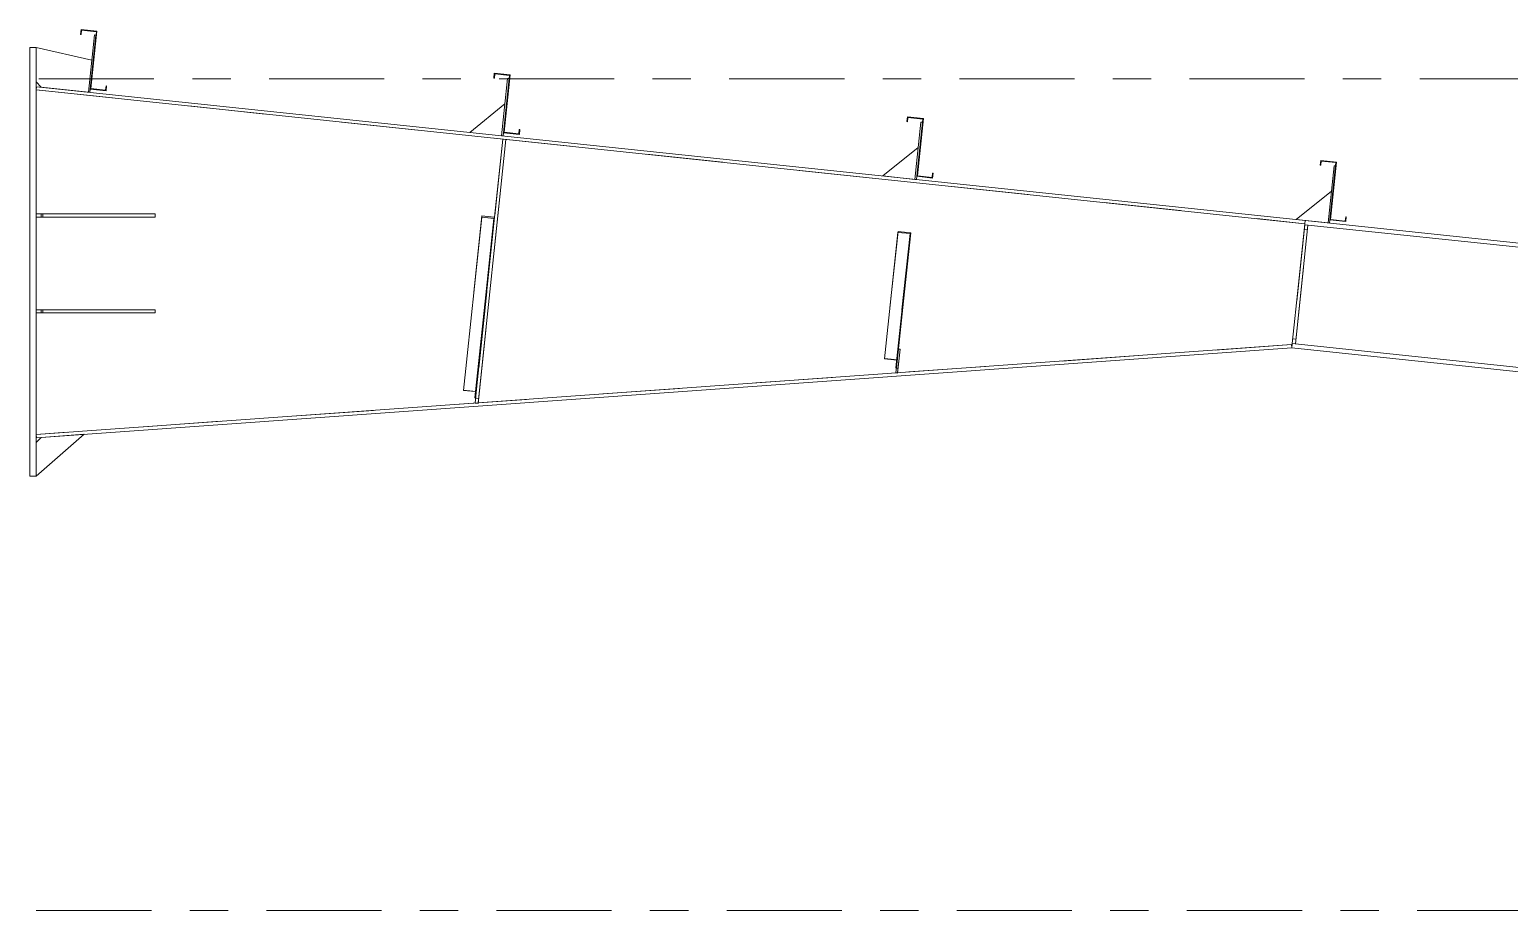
# Model space of a CAD drawing. Header units: millimetres. Extents: x -49 to 773, y -73 to 501.
# Drawn here: x 223.83 to 262.41, y 434.71 to 457.66 of the extents above; entities that cross this region are included whole.
import ezdxf

# ---------------------------------------------------------------- set-up
doc = ezdxf.new("R2010")
doc.units = ezdxf.units.MM
for name, pattern in [('XKITLINE00', [0]), ('XKITLINE02', [4, 2, -2]), ('XKITLINE03', [6, 3, -1, 1, -1])]:
    doc.linetypes.add(name, pattern=pattern)
doc.layers.add('Part', color=2, linetype='Continuous', lineweight=0)
doc.layers.add('S-grid', color=1, linetype='Continuous', lineweight=0)

# ---------------------------------------------------------------- blocks, each defined once
blk = doc.blocks.new('*A366')
at = {"layer": 'Part'}
blk.add_hatch(color=3, dxfattribs=at).paths.add_polyline_path([(246.465, 452.375), (246.468, 452.401), (246.799, 452.366), (246.744, 451.845), (246.728, 451.847), (246.78, 452.342)], flags=17)
blk = doc.blocks.new('*A368')
at = {"layer": 'Part'}
blk.add_hatch(color=3, dxfattribs=at).paths.add_polyline_path([(225.808, 456.08), (225.82, 456.19), (225.834, 456.188), (225.821, 456.064), (225.407, 456.108), (225.565, 457.601), (225.18, 457.642), (225.168, 457.532), (225.154, 457.534), (225.167, 457.658), (225.581, 457.614), (225.424, 456.121)], flags=17)
blk = doc.blocks.new('*A370')
at = {"layer": 'Part'}
blk.add_hatch(color=3, dxfattribs=at).paths.add_polyline_path([(258.129, 452.671), (258.14, 452.781), (258.155, 452.779), (258.142, 452.655), (257.728, 452.698), (257.885, 454.192), (257.501, 454.232), (257.489, 454.123), (257.474, 454.125), (257.487, 454.249), (257.902, 454.205), (257.744, 452.712)], flags=17)
blk = doc.blocks.new('*A371')
at = {"layer": 'Part'}
blk.add_hatch(color=3, dxfattribs=at).paths.add_polyline_path([(247.355, 453.808), (247.367, 453.917), (247.382, 453.915), (247.369, 453.791), (246.954, 453.835), (247.112, 455.328), (246.727, 455.369), (246.716, 455.259), (246.701, 455.261), (246.714, 455.385), (247.128, 455.342), (246.971, 453.848)], flags=17)
blk = doc.blocks.new('*A372')
at = {"layer": 'Part'}
blk.add_hatch(color=3, dxfattribs=at).paths.add_polyline_path([(236.582, 454.944), (236.593, 455.053), (236.608, 455.052), (236.595, 454.928), (236.181, 454.971), (236.338, 456.465), (235.954, 456.505), (235.942, 456.396), (235.927, 456.397), (235.94, 456.522), (236.355, 456.478), (236.197, 454.985)], flags=17)
blk = doc.blocks.new('*A379')
at = {"layer": 'Part'}
blk.add_hatch(color=3, dxfattribs=at).paths.add_polyline_path([(225.808, 456.08), (225.82, 456.19), (225.834, 456.188), (225.821, 456.064), (225.407, 456.108), (225.565, 457.601), (225.18, 457.642), (225.168, 457.532), (225.154, 457.534), (225.167, 457.658), (225.581, 457.614), (225.424, 456.121)], flags=17)
blk = doc.blocks.new('*A381')
at = {"layer": 'Part'}
blk.add_hatch(color=3, dxfattribs=at).paths.add_polyline_path([(258.129, 452.671), (258.14, 452.781), (258.155, 452.779), (258.142, 452.655), (257.728, 452.698), (257.885, 454.192), (257.501, 454.232), (257.489, 454.123), (257.474, 454.125), (257.487, 454.249), (257.902, 454.205), (257.744, 452.712)], flags=17)
blk = doc.blocks.new('*A382')
at = {"layer": 'Part'}
blk.add_hatch(color=3, dxfattribs=at).paths.add_polyline_path([(247.355, 453.808), (247.367, 453.917), (247.382, 453.915), (247.369, 453.791), (246.954, 453.835), (247.112, 455.328), (246.727, 455.369), (246.716, 455.259), (246.701, 455.261), (246.714, 455.385), (247.128, 455.342), (246.971, 453.848)], flags=17)
blk = doc.blocks.new('*A383')
at = {"layer": 'Part'}
blk.add_hatch(color=3, dxfattribs=at).paths.add_polyline_path([(236.582, 454.944), (236.593, 455.053), (236.608, 455.052), (236.595, 454.928), (236.181, 454.971), (236.338, 456.465), (235.954, 456.505), (235.942, 456.396), (235.927, 456.397), (235.94, 456.522), (236.355, 456.478), (236.197, 454.985)], flags=17)
blk = doc.blocks.new('*A385')
at = {"layer": 'Part'}
blk.add_hatch(color=3, dxfattribs=at).paths.add_polyline_path([(235.613, 452.772), (235.617, 452.805), (235.948, 452.77), (235.88, 452.125), (235.864, 452.126), (235.928, 452.739)], flags=17)
blk = doc.blocks.new('*A1342')
at = {"layer": 'S-grid', "color": 1, "linetype": 'XKITLINE03', "lineweight": 0}
blk.add_line((134.068, 456.374), (310.099, 456.374), dxfattribs=at)
blk = doc.blocks.new('*A1343')
at = {"layer": 'S-grid', "color": 1, "linetype": 'XKITLINE03', "lineweight": 0}
blk.add_line((-10, 434.708), (458.968, 434.708), dxfattribs=at)
blk = doc.blocks.new('*A1576')
at = {"layer": 'Part', "color": 2, "linetype": 'XKITLINE00', "lineweight": 0}
for p, q in [((223.833, 446.025), (223.833, 457.192)), ((223.833, 457.192), (224, 457.192)), ((224, 446.025), (224, 457.192)), ((224, 446.025), (223.833, 446.025))]:
    blk.add_line(p, q, dxfattribs=at)
blk = doc.blocks.new('*A1578')
at = {"layer": 'Part', "color": 2, "linetype": 'XKITLINE00', "lineweight": 0}
for p, q in [((225.247, 447.113), (224, 446.025)), ((224.125, 447.033), (224, 446.899))]:
    blk.add_line(p, q, dxfattribs=at)
at = {"layer": 'Part', "color": 7, "linetype": 'XKITLINE02', "lineweight": 0}
for p, q in [((224, 446.899), (224, 446.025)), ((225.247, 447.113), (224.125, 447.033))]:
    blk.add_line(p, q, dxfattribs=at)
blk = doc.blocks.new('*A1580')
at = {"layer": 'Part', "color": 7, "linetype": 'XKITLINE02', "lineweight": 0}
for p, q in [((257.071, 452.575), (256.744, 449.476)), ((257.074, 452.6), (257.083, 452.683)), ((329.716, 445.022), (329.367, 441.707)), ((322.022, 442.59), (321.691, 442.625)), ((322.011, 442.483), (321.679, 442.517))]:
    blk.add_line(p, q, dxfattribs=at)
at = {"layer": 'Part', "color": 2, "linetype": 'XKITLINE00', "lineweight": 0}
for p, q in [((257.074, 452.6), (257.071, 452.575)), ((329.705, 444.914), (257.071, 452.575)), ((257.083, 452.683), (329.716, 445.022)), ((256.744, 449.476), (256.733, 449.368)), ((321.679, 442.517), (256.733, 449.368)), ((321.691, 442.625), (256.744, 449.476)), ((329.378, 441.814), (322.022, 442.59)), ((329.367, 441.707), (322.011, 442.483))]:
    blk.add_line(p, q, dxfattribs=at)
blk = doc.blocks.new('*A1659')
at = {"layer": 'Part', "color": 2, "linetype": 'XKITLINE00', "lineweight": 0}
blk.add_line((236.218, 455.721), (235.302, 454.98), dxfattribs=at)
at = {"layer": 'Part', "color": 7, "linetype": 'XKITLINE02', "lineweight": 0}
for p, q in [((236.13, 454.893), (236.218, 455.721)), ((235.302, 454.98), (236.13, 454.893))]:
    blk.add_line(p, q, dxfattribs=at)
blk = doc.blocks.new('*A1660')
at = {"layer": 'Part', "color": 2, "linetype": 'XKITLINE00', "lineweight": 0}
for p, q in [((236.246, 454.797), (235.522, 447.933)), ((236.163, 454.805), (235.948, 452.77)), ((235.485, 448.375), (235.438, 447.927))]:
    blk.add_line(p, q, dxfattribs=at)
at = {"layer": 'Part', "color": 7, "linetype": 'XKITLINE02', "lineweight": 0}
for p, q in [((236.246, 454.797), (236.163, 454.805)), ((235.948, 452.77), (235.485, 448.375)), ((235.451, 448.051), (235.534, 448.042)), ((235.52, 447.918), (235.438, 447.927)), ((235.522, 447.933), (235.52, 447.918))]:
    blk.add_line(p, q, dxfattribs=at)
blk = doc.blocks.new('*A1661')
at = {"layer": 'Part', "color": 7, "linetype": 'XKITLINE02', "lineweight": 0}
for p, q in [((236.163, 454.805), (235.438, 447.927)), ((235.52, 447.918), (236.246, 454.797)), ((236.246, 454.797), (236.163, 454.805)), ((235.451, 448.051), (235.534, 448.042)), ((235.438, 447.927), (235.52, 447.918))]:
    blk.add_line(p, q, dxfattribs=at)
blk = doc.blocks.new('*A1662')
at = {"layer": 'Part', "color": 2, "linetype": 'XKITLINE00', "lineweight": 0}
for p, q in [((247.061, 455.248), (246.904, 453.756)), ((247.103, 455.244), (247.061, 455.248)), ((246.954, 453.835), (246.945, 453.752))]:
    blk.add_line(p, q, dxfattribs=at)
at = {"layer": 'Part', "color": 7, "linetype": 'XKITLINE02', "lineweight": 0}
for p, q in [((246.954, 453.835), (247.103, 455.244)), ((246.945, 453.752), (246.904, 453.756))]:
    blk.add_line(p, q, dxfattribs=at)
blk = doc.blocks.new('*A1663')
at = {"layer": 'Part', "color": 2, "linetype": 'XKITLINE00', "lineweight": 0}
blk.add_line((246.991, 454.585), (246.075, 453.844), dxfattribs=at)
at = {"layer": 'Part', "color": 7, "linetype": 'XKITLINE02', "lineweight": 0}
for p, q in [((246.904, 453.756), (246.991, 454.585)), ((246.075, 453.844), (246.904, 453.756))]:
    blk.add_line(p, q, dxfattribs=at)
blk = doc.blocks.new('*A1664')
at = {"layer": 'Part', "color": 2, "linetype": 'XKITLINE00', "lineweight": 0}
for p, q in [((246.457, 449.121), (246.414, 448.713)), ((246.521, 449.33), (246.456, 448.716)), ((246.479, 449.334), (246.521, 449.33))]:
    blk.add_line(p, q, dxfattribs=at)
at = {"layer": 'Part', "color": 7, "linetype": 'XKITLINE02', "lineweight": 0}
for p, q in [((246.457, 449.121), (246.479, 449.334)), ((246.455, 448.708), (246.414, 448.713)), ((246.427, 448.837), (246.468, 448.832)), ((246.456, 448.716), (246.455, 448.708))]:
    blk.add_line(p, q, dxfattribs=at)
blk = doc.blocks.new('*A1665')
at = {"layer": 'Part', "color": 2, "linetype": 'XKITLINE00', "lineweight": 0}
for p, q in [((257.835, 454.112), (257.678, 452.62)), ((257.876, 454.107), (257.835, 454.112)), ((257.728, 452.698), (257.719, 452.616))]:
    blk.add_line(p, q, dxfattribs=at)
at = {"layer": 'Part', "color": 7, "linetype": 'XKITLINE02', "lineweight": 0}
for p, q in [((257.728, 452.698), (257.876, 454.107)), ((257.719, 452.616), (257.678, 452.62))]:
    blk.add_line(p, q, dxfattribs=at)
blk = doc.blocks.new('*A1666')
at = {"layer": 'Part', "color": 2, "linetype": 'XKITLINE00', "lineweight": 0}
blk.add_line((257.765, 453.449), (256.849, 452.707), dxfattribs=at)
at = {"layer": 'Part', "color": 7, "linetype": 'XKITLINE02', "lineweight": 0}
for p, q in [((257.678, 452.62), (257.765, 453.449)), ((256.849, 452.707), (257.678, 452.62))]:
    blk.add_line(p, q, dxfattribs=at)
blk = doc.blocks.new('*A1667')
at = {"layer": 'Part', "color": 7, "linetype": 'XKITLINE02', "lineweight": 0}
for p, q in [((246.479, 449.334), (246.414, 448.713)), ((246.455, 448.708), (246.521, 449.33)), ((246.521, 449.33), (246.479, 449.334)), ((246.414, 448.713), (246.455, 448.708)), ((246.427, 448.837), (246.468, 448.832))]:
    blk.add_line(p, q, dxfattribs=at)
blk = doc.blocks.new('*A1668')
at = {"layer": 'Part', "color": 7, "linetype": 'XKITLINE02', "lineweight": 0}
for p, q in [((246.468, 452.401), (246.117, 449.08)), ((246.78, 452.342), (246.411, 448.847)), ((246.428, 448.845), (246.799, 452.366)), ((246.117, 449.08), (246.432, 449.047)), ((246.119, 449.091), (246.45, 449.056)), ((246.411, 448.847), (246.428, 448.845))]:
    blk.add_line(p, q, dxfattribs=at)
blk = doc.blocks.new('*A1669')
at = {"layer": 'Part', "color": 2, "linetype": 'XKITLINE00', "lineweight": 0}
for p, q in [((246.465, 452.375), (246.117, 449.08)), ((246.799, 452.366), (246.457, 449.121)), ((246.465, 452.375), (246.468, 452.401)), ((246.78, 452.342), (246.465, 452.375)), ((246.468, 452.401), (246.799, 452.366)), ((246.728, 451.847), (246.78, 452.342)), ((246.728, 451.847), (246.411, 448.847)), ((246.728, 451.847), (246.744, 451.845)), ((246.117, 449.08), (246.432, 449.047)), ((246.411, 448.847), (246.428, 448.845))]:
    blk.add_line(p, q, dxfattribs=at)
at = {"layer": 'Part', "color": 7, "linetype": 'XKITLINE02', "lineweight": 0}
for p, q in [((246.457, 449.121), (246.428, 448.845)), ((246.45, 449.056), (246.119, 449.091))]:
    blk.add_line(p, q, dxfattribs=at)
blk = doc.blocks.new('*A1670')
at = {"layer": 'Part', "color": 7, "linetype": 'XKITLINE02', "lineweight": 0}
for p, q in [((257.071, 452.575), (256.744, 449.476)), ((257.154, 452.566), (257.071, 452.575)), ((256.827, 449.467), (257.154, 452.566)), ((257.058, 452.451), (257.141, 452.442)), ((256.758, 449.6), (256.84, 449.591)), ((256.744, 449.476), (256.827, 449.467))]:
    blk.add_line(p, q, dxfattribs=at)
blk = doc.blocks.new('*A1671')
at = {"layer": 'Part', "color": 2, "linetype": 'XKITLINE00', "lineweight": 0}
for p, q in [((256.744, 449.476), (257.071, 452.575)), ((257.154, 452.566), (256.827, 449.467))]:
    blk.add_line(p, q, dxfattribs=at)
at = {"layer": 'Part', "color": 7, "linetype": 'XKITLINE02', "lineweight": 0}
for p, q in [((257.154, 452.566), (257.071, 452.575)), ((257.058, 452.451), (257.141, 452.442)), ((256.84, 449.591), (256.758, 449.6)), ((256.827, 449.467), (256.744, 449.476))]:
    blk.add_line(p, q, dxfattribs=at)
blk = doc.blocks.new('*A1678')
at = {"layer": 'Part', "color": 2, "linetype": 'XKITLINE00', "lineweight": 0}
for p, q in [((225.154, 457.534), (225.167, 457.658)), ((225.167, 457.658), (225.581, 457.614)), ((225.18, 457.642), (225.168, 457.532)), ((225.565, 457.601), (225.18, 457.642)), ((225.407, 456.108), (225.565, 457.601)), ((225.581, 457.614), (225.424, 456.121)), ((225.168, 457.532), (225.154, 457.534)), ((225.821, 456.064), (225.407, 456.108)), ((225.424, 456.121), (225.808, 456.08)), ((225.808, 456.08), (225.82, 456.19)), ((225.82, 456.19), (225.834, 456.188)), ((225.834, 456.188), (225.821, 456.064))]:
    blk.add_line(p, q, dxfattribs=at)
blk = doc.blocks.new('*A1680')
at = {"layer": 'Part', "color": 2, "linetype": 'XKITLINE00', "lineweight": 0}
for p, q in [((257.474, 454.125), (257.487, 454.249)), ((257.489, 454.123), (257.474, 454.125)), ((257.487, 454.249), (257.902, 454.205)), ((257.501, 454.232), (257.489, 454.123)), ((257.885, 454.192), (257.501, 454.232)), ((257.728, 452.698), (257.885, 454.192)), ((257.902, 454.205), (257.744, 452.712)), ((258.142, 452.655), (257.728, 452.698)), ((257.744, 452.712), (258.129, 452.671)), ((258.129, 452.671), (258.14, 452.781)), ((258.14, 452.781), (258.155, 452.779)), ((258.155, 452.779), (258.142, 452.655))]:
    blk.add_line(p, q, dxfattribs=at)
blk = doc.blocks.new('*A1681')
at = {"layer": 'Part', "color": 2, "linetype": 'XKITLINE00', "lineweight": 0}
for p, q in [((246.701, 455.261), (246.714, 455.385)), ((246.714, 455.385), (247.128, 455.342)), ((246.727, 455.369), (246.716, 455.259)), ((247.112, 455.328), (246.727, 455.369)), ((246.954, 453.835), (247.112, 455.328)), ((247.128, 455.342), (246.971, 453.848)), ((246.716, 455.259), (246.701, 455.261)), ((247.369, 453.791), (246.954, 453.835)), ((246.971, 453.848), (247.355, 453.808)), ((247.355, 453.808), (247.367, 453.917)), ((247.367, 453.917), (247.382, 453.915)), ((247.382, 453.915), (247.369, 453.791))]:
    blk.add_line(p, q, dxfattribs=at)
blk = doc.blocks.new('*A1682')
at = {"layer": 'Part', "color": 2, "linetype": 'XKITLINE00', "lineweight": 0}
for p, q in [((235.927, 456.397), (235.94, 456.522)), ((235.94, 456.522), (236.355, 456.478)), ((235.954, 456.505), (235.942, 456.396)), ((236.338, 456.465), (235.954, 456.505)), ((236.181, 454.971), (236.338, 456.465)), ((236.355, 456.478), (236.197, 454.985)), ((235.942, 456.396), (235.927, 456.397)), ((236.595, 454.928), (236.181, 454.971)), ((236.197, 454.985), (236.582, 454.944)), ((236.582, 454.944), (236.593, 455.053)), ((236.593, 455.053), (236.608, 455.052)), ((236.608, 455.052), (236.595, 454.928))]:
    blk.add_line(p, q, dxfattribs=at)
blk = doc.blocks.new('*A1697')
at = {"layer": 'Part', "color": 2, "linetype": 'XKITLINE00', "lineweight": 0}
for p, q in [((225.154, 457.534), (225.167, 457.658)), ((225.167, 457.658), (225.581, 457.614)), ((225.18, 457.642), (225.168, 457.532)), ((225.565, 457.601), (225.18, 457.642)), ((225.407, 456.108), (225.565, 457.601)), ((225.581, 457.614), (225.424, 456.121)), ((225.168, 457.532), (225.154, 457.534)), ((225.821, 456.064), (225.407, 456.108)), ((225.424, 456.121), (225.808, 456.08)), ((225.808, 456.08), (225.82, 456.19)), ((225.82, 456.19), (225.834, 456.188)), ((225.834, 456.188), (225.821, 456.064))]:
    blk.add_line(p, q, dxfattribs=at)
blk = doc.blocks.new('*A1699')
at = {"layer": 'Part', "color": 2, "linetype": 'XKITLINE00', "lineweight": 0}
for p, q in [((257.474, 454.125), (257.487, 454.249)), ((257.489, 454.123), (257.474, 454.125)), ((257.487, 454.249), (257.902, 454.205)), ((257.501, 454.232), (257.489, 454.123)), ((257.885, 454.192), (257.501, 454.232)), ((257.728, 452.698), (257.885, 454.192)), ((257.902, 454.205), (257.744, 452.712)), ((258.142, 452.655), (257.728, 452.698)), ((257.744, 452.712), (258.129, 452.671)), ((258.129, 452.671), (258.14, 452.781)), ((258.14, 452.781), (258.155, 452.779)), ((258.155, 452.779), (258.142, 452.655))]:
    blk.add_line(p, q, dxfattribs=at)
blk = doc.blocks.new('*A1700')
at = {"layer": 'Part', "color": 2, "linetype": 'XKITLINE00', "lineweight": 0}
for p, q in [((246.701, 455.261), (246.714, 455.385)), ((246.714, 455.385), (247.128, 455.342)), ((246.727, 455.369), (246.716, 455.259)), ((247.112, 455.328), (246.727, 455.369)), ((246.954, 453.835), (247.112, 455.328)), ((247.128, 455.342), (246.971, 453.848)), ((246.716, 455.259), (246.701, 455.261)), ((247.369, 453.791), (246.954, 453.835)), ((246.971, 453.848), (247.355, 453.808)), ((247.355, 453.808), (247.367, 453.917)), ((247.367, 453.917), (247.382, 453.915)), ((247.382, 453.915), (247.369, 453.791))]:
    blk.add_line(p, q, dxfattribs=at)
blk = doc.blocks.new('*A1701')
at = {"layer": 'Part', "color": 2, "linetype": 'XKITLINE00', "lineweight": 0}
for p, q in [((235.927, 456.397), (235.94, 456.522)), ((235.94, 456.522), (236.355, 456.478)), ((235.954, 456.505), (235.942, 456.396)), ((236.338, 456.465), (235.954, 456.505)), ((236.181, 454.971), (236.338, 456.465)), ((236.355, 456.478), (236.197, 454.985)), ((235.942, 456.396), (235.927, 456.397)), ((236.595, 454.928), (236.181, 454.971)), ((236.197, 454.985), (236.582, 454.944)), ((236.582, 454.944), (236.593, 455.053)), ((236.593, 455.053), (236.608, 455.052)), ((236.608, 455.052), (236.595, 454.928))]:
    blk.add_line(p, q, dxfattribs=at)
blk = doc.blocks.new('*A1703')
at = {"layer": 'Part', "color": 7, "linetype": 'XKITLINE02', "lineweight": 0}
for p, q in [((224, 447.108), (224, 456.088)), ((224, 456.088), (257.074, 452.6)), ((257.074, 452.6), (256.742, 449.452)), ((256.727, 449.451), (224, 447.108))]:
    blk.add_line(p, q, dxfattribs=at)
at = {"layer": 'Part', "color": 2, "linetype": 'XKITLINE00', "lineweight": 0}
blk.add_line((256.742, 449.452), (256.727, 449.451), dxfattribs=at)
blk = doc.blocks.new('*A1704')
at = {"layer": 'Part', "color": 2, "linetype": 'XKITLINE00', "lineweight": 0}
for p, q in [((224, 447.108), (256.727, 449.451)), ((224.006, 447.025), (256.733, 449.368)), ((256.727, 449.451), (256.733, 449.368)), ((224, 447.108), (224.006, 447.025))]:
    blk.add_line(p, q, dxfattribs=at)
blk = doc.blocks.new('*A1705')
at = {"layer": 'Part', "color": 2, "linetype": 'XKITLINE00', "lineweight": 0}
for p, q in [((224, 456.088), (224.009, 456.171)), ((257.074, 452.6), (224, 456.088)), ((224.009, 456.171), (257.083, 452.683)), ((257.083, 452.683), (257.074, 452.6))]:
    blk.add_line(p, q, dxfattribs=at)
blk = doc.blocks.new('*A1714')
at = {"layer": 'Part', "color": 2, "linetype": 'XKITLINE00', "lineweight": 0}
for p, q in [((227.1, 450.358), (224, 450.358)), ((227.1, 450.275), (224, 450.275)), ((224.167, 450.275), (224.167, 450.358)), ((227.1, 450.358), (227.1, 450.275))]:
    blk.add_line(p, q, dxfattribs=at)
at = {"layer": 'Part', "color": 7, "linetype": 'XKITLINE02', "lineweight": 0}
for p, q in [((224, 450.358), (224, 450.275)), ((224.125, 450.275), (224.125, 450.358))]:
    blk.add_line(p, q, dxfattribs=at)
blk = doc.blocks.new('*A1715')
at = {"layer": 'Part', "color": 2, "linetype": 'XKITLINE00', "lineweight": 0}
for p, q in [((227.1, 452.858), (224, 452.858)), ((227.1, 452.775), (224, 452.775)), ((224.167, 452.775), (224.167, 452.858)), ((227.1, 452.858), (227.1, 452.775))]:
    blk.add_line(p, q, dxfattribs=at)
at = {"layer": 'Part', "color": 7, "linetype": 'XKITLINE02', "lineweight": 0}
for p, q in [((224, 452.858), (224, 452.775)), ((224.125, 452.775), (224.125, 452.858))]:
    blk.add_line(p, q, dxfattribs=at)
blk = doc.blocks.new('*A1716')
at = {"layer": 'Part', "color": 7, "linetype": 'XKITLINE02', "lineweight": 0}
for p, q in [((224, 450.275), (224, 450.358)), ((224, 450.358), (227.1, 450.358)), ((227.1, 450.275), (224, 450.275)), ((224.125, 450.275), (224.125, 450.358)), ((224.167, 450.275), (224.167, 450.358)), ((227.1, 450.275), (227.1, 450.358))]:
    blk.add_line(p, q, dxfattribs=at)
blk = doc.blocks.new('*A1717')
at = {"layer": 'Part', "color": 7, "linetype": 'XKITLINE02', "lineweight": 0}
for p, q in [((224, 452.775), (224, 452.858)), ((224, 452.858), (227.1, 452.858)), ((227.1, 452.775), (224, 452.775)), ((224.125, 452.775), (224.125, 452.858)), ((224.167, 452.775), (224.167, 452.858)), ((227.1, 452.775), (227.1, 452.858))]:
    blk.add_line(p, q, dxfattribs=at)
blk = doc.blocks.new('*A1723')
at = {"layer": 'Part', "color": 2, "linetype": 'XKITLINE00', "lineweight": 0}
for p, q in [((224, 457.192), (225.444, 456.858)), ((225.444, 456.858), (225.357, 456.029)), ((224.124, 456.159), (224, 456.297))]:
    blk.add_line(p, q, dxfattribs=at)
at = {"layer": 'Part', "color": 7, "linetype": 'XKITLINE02', "lineweight": 0}
for p, q in [((224, 456.297), (224, 457.192)), ((225.357, 456.029), (224.124, 456.159))]:
    blk.add_line(p, q, dxfattribs=at)
blk = doc.blocks.new('*A1724')
at = {"layer": 'Part', "color": 2, "linetype": 'XKITLINE00', "lineweight": 0}
for p, q in [((225.514, 457.521), (225.357, 456.029)), ((225.556, 457.516), (225.514, 457.521)), ((225.407, 456.108), (225.398, 456.025))]:
    blk.add_line(p, q, dxfattribs=at)
at = {"layer": 'Part', "color": 7, "linetype": 'XKITLINE02', "lineweight": 0}
for p, q in [((225.407, 456.108), (225.556, 457.516)), ((225.398, 456.025), (225.357, 456.029))]:
    blk.add_line(p, q, dxfattribs=at)
blk = doc.blocks.new('*A1726')
at = {"layer": 'Part', "color": 2, "linetype": 'XKITLINE00', "lineweight": 0}
for p, q in [((235.613, 452.772), (235.137, 448.258)), ((235.948, 452.77), (235.485, 448.375)), ((235.613, 452.772), (235.617, 452.805)), ((235.928, 452.739), (235.613, 452.772)), ((235.617, 452.805), (235.948, 452.77)), ((235.864, 452.126), (235.928, 452.739)), ((235.864, 452.126), (235.435, 448.063)), ((235.864, 452.126), (235.88, 452.125)), ((235.137, 448.258), (235.452, 448.225)), ((235.435, 448.063), (235.452, 448.062))]:
    blk.add_line(p, q, dxfattribs=at)
at = {"layer": 'Part', "color": 7, "linetype": 'XKITLINE02', "lineweight": 0}
for p, q in [((235.452, 448.062), (235.485, 448.375)), ((235.138, 448.267), (235.47, 448.232))]:
    blk.add_line(p, q, dxfattribs=at)
blk = doc.blocks.new('*A1727')
at = {"layer": 'Part', "color": 7, "linetype": 'XKITLINE02', "lineweight": 0}
for p, q in [((235.617, 452.805), (235.137, 448.258)), ((235.928, 452.739), (235.435, 448.063)), ((235.452, 448.062), (235.948, 452.77)), ((235.137, 448.258), (235.452, 448.225)), ((235.138, 448.267), (235.47, 448.232)), ((235.435, 448.063), (235.452, 448.062))]:
    blk.add_line(p, q, dxfattribs=at)
blk = doc.blocks.new('*A1728')
at = {"layer": 'Part', "color": 2, "linetype": 'XKITLINE00', "lineweight": 0}
for p, q in [((236.288, 456.384), (236.13, 454.893)), ((236.329, 456.38), (236.288, 456.384)), ((236.181, 454.971), (236.172, 454.888))]:
    blk.add_line(p, q, dxfattribs=at)
at = {"layer": 'Part', "color": 7, "linetype": 'XKITLINE02', "lineweight": 0}
for p, q in [((236.181, 454.971), (236.329, 456.38)), ((236.172, 454.888), (236.13, 454.893))]:
    blk.add_line(p, q, dxfattribs=at)

msp = doc.modelspace()

# ---------------------------------------------------------------- block references
at = {"lineweight": 0}
for name in ['*A1342', '*A368', '*A379', '*A1678', '*A1697', '*A1724', '*A1576', '*A1723', '*A372', '*A383', '*A1682', '*A1701', '*A1705', '*A1703', '*A1728', '*A1659', '*A371', '*A382', '*A1681', '*A1700', '*A1662', '*A1660', '*A1661', '*A1663', '*A370', '*A381', '*A1680', '*A1699', '*A1665', '*A1666', '*A1715', '*A1717', '*A1726', '*A1727', '*A385', '*A1580', '*A1670', '*A1671', '*A1668', '*A1669', '*A366', '*A1714', '*A1716', '*A1704', '*A1664', '*A1667', '*A1578', '*A1343']:
    msp.add_blockref(name, (0, 0), dxfattribs=at)

doc.saveas('drawing.dxf')
